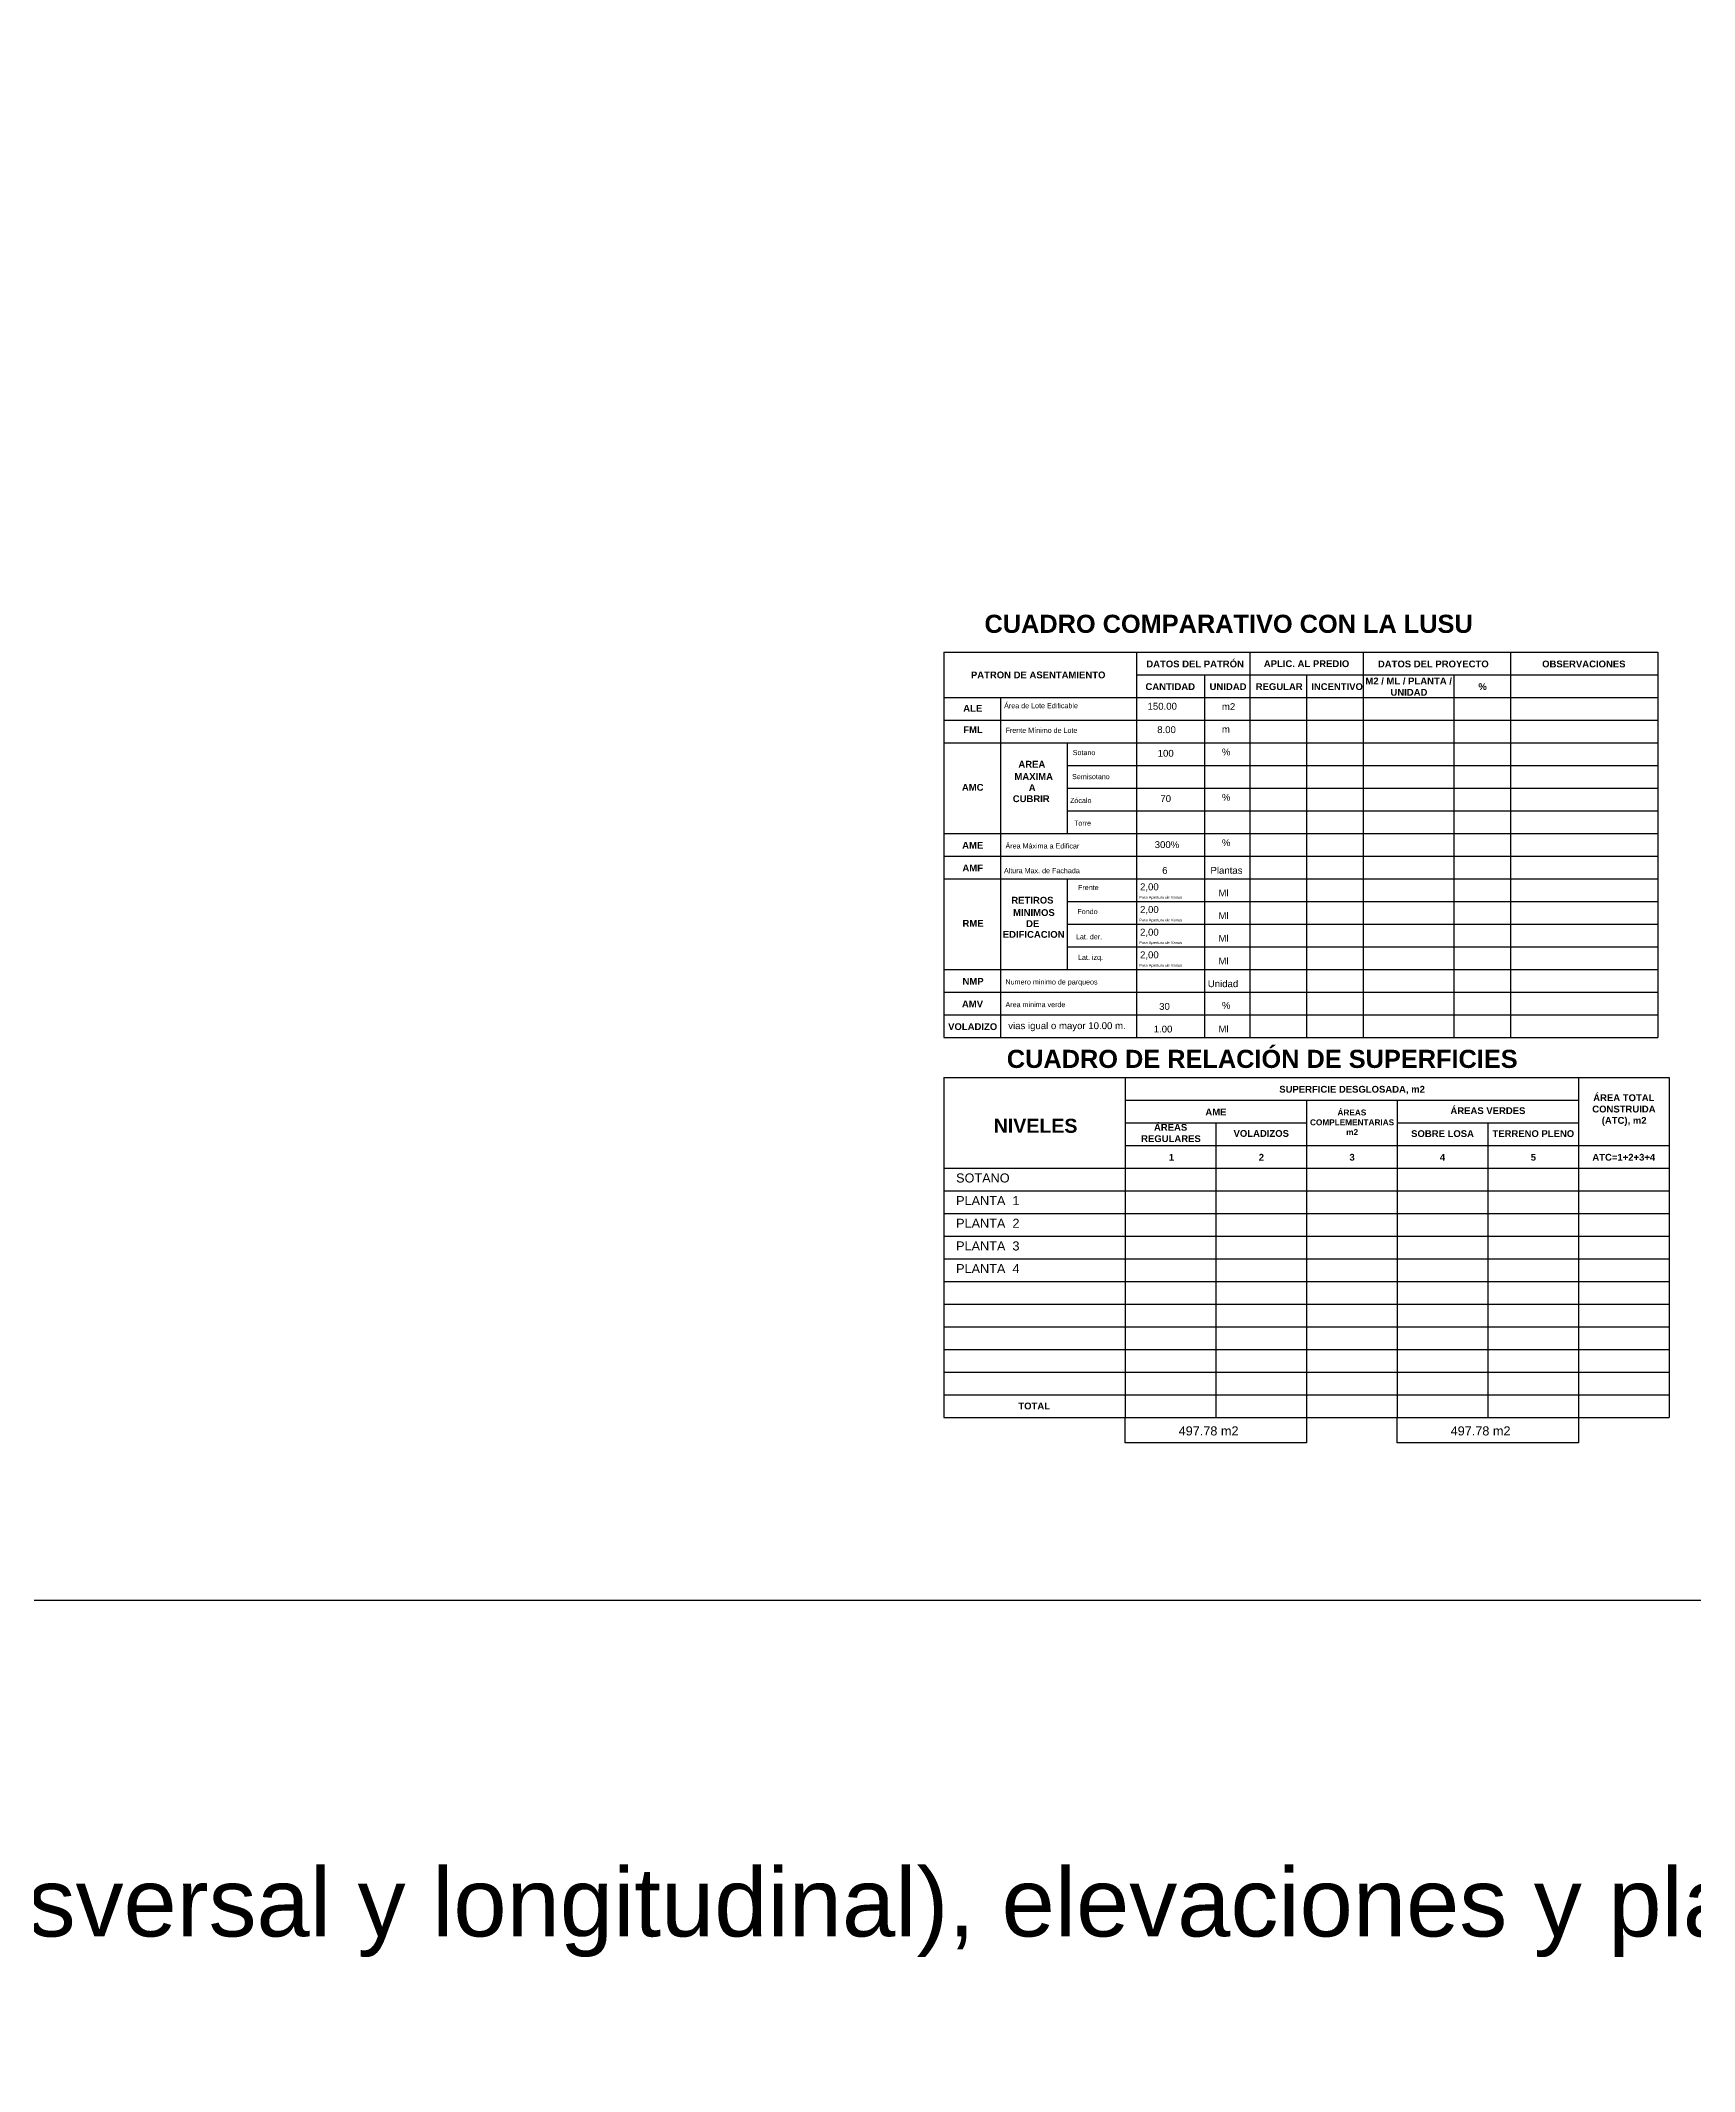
# Model space of a CAD drawing. Header units: millimetres. Extents: x 2128 to 7930, y 1150 to 3326.
# Drawn here: x 4422.5 to 4696.1, y 1188.5 to 1524.5 of the extents above; entities that cross this region are included whole.
import ezdxf

# ---------------------------------------------------------------- set-up
doc = ezdxf.new("R2010")
doc.units = ezdxf.units.MM
doc.header["$LTSCALE"] = 10
doc.layers.add('AMV', color=90, linetype='Continuous', lineweight=0)
doc.layers.add('Carimbo', color=7, linetype='Continuous', lineweight=20)
doc.styles.add('ARIAL', font='arial.ttf', dxfattribs={"height": 0.2})
doc.styles.get("Standard").update_dxf_attribs({"font": 'arial.ttf'})

msp = doc.modelspace()

# ---------------------------------------------------------------- linework, layer by layer
for p, q in [((4571.901, 1423.278), (4690.026, 1423.278)), ((4571.901, 1423.278), (4571.901, 1359.528)), ((4603.776, 1423.278), (4603.776, 1359.528)), ((4603.776, 1423.278), (4603.776, 1359.528)), ((4622.526, 1423.278), (4622.526, 1359.528)), ((4622.526, 1423.278), (4622.526, 1359.528)), ((4641.276, 1423.278), (4641.276, 1359.528)), ((4665.651, 1423.278), (4665.651, 1359.528)), ((4690.026, 1423.278), (4690.026, 1359.528)), ((4603.776, 1419.528), (4690.026, 1419.528)), ((4615.026, 1419.528), (4615.026, 1359.528)), ((4615.026, 1419.528), (4615.026, 1359.528)), ((4631.901, 1419.528), (4631.901, 1359.528)), ((4656.276, 1419.528), (4656.276, 1359.528)), ((4571.901, 1415.778), (4690.026, 1415.778)), ((4581.276, 1415.778), (4581.276, 1359.528)), ((4571.901, 1412.028), (4690.026, 1412.028)), ((4571.901, 1408.278), (4690.026, 1408.278)), ((4592.35, 1404.528), (4690.026, 1404.528)), ((4592.35, 1400.778), (4690.026, 1400.778)), ((4592.35, 1397.028), (4690.026, 1397.028)), ((4571.901, 1393.278), (4690.026, 1393.278)), ((4571.901, 1389.528), (4690.026, 1389.528)), ((4571.901, 1385.778), (4690.026, 1385.778)), ((4592.35, 1382.028), (4690.026, 1382.028)), ((4592.35, 1378.278), (4690.026, 1378.278)), ((4592.35, 1374.528), (4690.026, 1374.528)), ((4571.901, 1370.778), (4690.026, 1370.778)), ((4571.901, 1367.028), (4690.026, 1367.028)), ((4571.901, 1363.278), (4690.026, 1363.278)), ((4571.901, 1359.528), (4690.026, 1359.528)), ((4571.901, 1352.916), (4691.901, 1352.916)), ((4571.901, 1352.916), (4571.901, 1296.666)), ((4601.901, 1352.916), (4601.901, 1296.666)), ((4676.901, 1352.916), (4676.901, 1296.666)), ((4691.901, 1352.916), (4691.901, 1296.666)), ((4601.901, 1349.166), (4676.901, 1349.166)), ((4631.901, 1349.166), (4631.901, 1296.666)), ((4646.901, 1349.166), (4646.901, 1296.666)), ((4601.901, 1345.416), (4631.901, 1345.416)), ((4616.901, 1345.416), (4616.901, 1296.666)), ((4646.901, 1345.416), (4676.901, 1345.416)), ((4661.901, 1345.416), (4661.901, 1296.666)), ((4601.901, 1341.666), (4691.901, 1341.666)), ((4571.901, 1337.916), (4691.901, 1337.916)), ((4571.901, 1334.166), (4691.901, 1334.166)), ((4571.901, 1330.416), (4691.901, 1330.416)), ((4571.901, 1326.666), (4691.901, 1326.666)), ((4571.901, 1322.916), (4691.901, 1322.916)), ((4571.901, 1319.166), (4691.901, 1319.166)), ((4571.901, 1315.416), (4691.901, 1315.416)), ((4571.901, 1311.666), (4691.901, 1311.666)), ((4571.901, 1307.916), (4691.901, 1307.916)), ((4571.901, 1304.166), (4691.901, 1304.166)), ((4571.901, 1300.416), (4691.901, 1300.416)), ((4571.901, 1300.416), (4691.901, 1300.416)), ((4571.901, 1296.666), (4691.901, 1296.666))]:
    msp.add_line(p, q)
at = {"linetype": 'ByBlock', "ltscale": 0.25}
for p, q in [((4592.35, 1408.278), (4592.35, 1393.278)), ((4592.35, 1385.778), (4592.35, 1370.778))]:
    msp.add_line(p, q, dxfattribs=at)
for points in [[(4842.482, 1860.447), (4002.482, 1860.447), (4002.482, 1266.447), (4842.482, 1266.447)], [(4601.901, 1296.666), (4631.901, 1296.666), (4631.901, 1292.471), (4601.901, 1292.471)], [(4646.901, 1296.666), (4676.901, 1296.666), (4676.901, 1292.471), (4646.901, 1292.471)]]:
    msp.add_lwpolyline(points, close=True)

# ---------------------------------------------------------------- texts
at = {"attachment_point": 1}
for s, insert, char_height, width in [('\\pi6.7454;{\\fArial|b1|i0|c0|p34;CUADRO COMPARATIVO CON LA LUSU}', (4571.901, 1429.48), 3, 93.75), ('\\pi6.97071;{\\fArial|b1|i0|c0|p34;DATOS DEL PATRÓN}', (4598.448, 1421.899), 1.125, 29.85488), ('\\pi2.33377;{\\fArial|b1|i0|c0|p34;APLIC. AL PREDIO}', (4622.526, 1421.941), 1.125, 18.75), ('\\pi5.84725;{\\fArial|b1|i0|c0|p34;DATOS DEL PROYECTO}', (4637.889, 1421.899), 1.125, 29.85488), ('\\pi8.10108;{\\fArial|b1|i0|c0|p34;OBSERVACIONES}', (4662.809, 1421.899), 1.125, 29.85488), ('\\pi3.88348;{\\fArial|b1|i0|c0|p34;PATRON DE ASENTAMIENTO}', (4572.513, 1420.086), 1.125, 29.85488), ('\\pi10.90054;{\\fArial|b1|i0|c0|p34;CANTIDAD}', (4594.378, 1418.149), 1.125, 29.85488), ('\\pi11.96722;{\\fArial|b1|i0|c0|p34;UNIDAD}', (4603.919, 1418.149), 1.125, 29.85488), ('\\pi11.1039;{\\fArial|b1|i0|c0|p34;REGULAR}', (4612.418, 1418.149), 1.125, 29.85488), ('\\pi6.79651,l4.5,t14.67151;{\\fArial|b1|i0|c0|p34;INCENTIVO}', (4621.41, 1418.149), 1.125, 29.85488), ('\\pi0.39546;{\\fArial|b1|i0|c0|p34;M2 / ML / PLANTA / \\P\\pi4.53978;UNIDAD}', (4641.276, 1419.085), 1.125, 15), ('\\pi14.29971;{\\fArial|b1|i0|c0|p34;%}', (4646.055, 1418.149), 1.125, 29.85488), ('\\pi13.39495;{\\fArial|b1|i0|c0|p34;ALE}', (4561.734, 1414.571), 1.125, 29.85488), ('\\pi13.39457;{\\fArial|b1|i0|c0|p34;FML}', (4561.734, 1411.014), 1.125, 29.85488), ('\\pi12.70391;{\\fArial|b1|i0|c0|p34;AREA }', (4571.551, 1405.313), 1.125, 29.85488), ('\\pi13.17816;{\\fArial|b1|i0|c0|p34;AMC}', (4561.734, 1401.482), 1.125, 29.85488), ('\\pi11.79954;{\\fArial|b1|i0|c0|p34;MAXIMA }', (4571.806, 1403.27), 1.125, 29.85488), ('\\pi14.36302;{\\fArial|b1|i0|c0|p34;A }', (4571.603, 1401.435), 1.125, 29.85488), ('\\pi11.91311;{\\fArial|b1|i0|c0|p34;CUBRIR }', (4571.41, 1399.601), 1.125, 29.85488), ('\\pi13.22037;{\\fArial|b1|i0|c0|p34;AME}', (4561.734, 1391.899), 1.125, 29.85488), ('\\pi13.26181;{\\fArial|b1|i0|c0|p34;AMF}', (4561.734, 1388.149), 1.125, 29.85488), ('\\pi11.53057;{\\fArial|b1|i0|c0|p34;RETIROS }', (4571.551, 1382.813), 1.125, 29.85488), ('\\pi13.27792;{\\fArial|b1|i0|c0|p34;RME}', (4561.734, 1378.982), 1.125, 29.85488), ('\\pi11.57277;{\\fArial|b1|i0|c0|p34;MINIMOS}', (4571.806, 1380.77), 1.125, 29.85488), ('\\pi13.93174;{\\fArial|b1|i0|c0|p34;DE }', (4571.603, 1378.935), 1.125, 29.85488), ('\\pi9.93976;{\\fArial|b1|i0|c0|p34;EDIFICACION }', (4571.735, 1377.155), 1.125, 29.85488), ('\\pi13.27562;{\\fArial|b1|i0|c0|p34;NMP}', (4561.734, 1369.399), 1.125, 29.85488), ('\\pi13.182;{\\fArial|b1|i0|c0|p34;AMV}', (4561.734, 1365.649), 1.125, 29.85488), ('\\pi10.899;{\\fArial|b1|i0|c0|p34;VOLADIZO}', (4561.734, 1361.899), 1.125, 29.85488), ('\\pi10.43861;{\\fArial|b1|i0|c0|p34;CUADRO DE RELACIÓN DE SUPERFICIES}', (4571.901, 1357.5), 3, 105), ('\\pi25.51675;{\\fArial|b1|i0|c0|p34;SUPERFICIE DESGLOSADA, m2}', (4601.901, 1351.537), 1.125, 75), ('\\pi13.29293;{\\fArial|b1|i0|c0|p34;AME}', (4601.901, 1347.768), 1.125, 30), ('\\pi5.14929;{\\fArial|b1|i0|c0|p34;ÁREAS \\P\\pi0.60384;COMPLEMENTARIAS \\P\\pi6.59184;m2}', (4631.901, 1347.618), 0.975, 15), ('\\pi8.83782;{\\fArial|b1|i0|c0|p34;ÁREAS VERDES }', (4646.901, 1347.99), 1.125, 30), ('\\pi2.46014;{\\fArial|b1|i0|c0|p34;ÁREA TOTAL \\P\\pi2.30167;CONSTRUIDA \\P\\pi3.86984;(ATC), m2}', (4676.901, 1350.132), 1.125, 15), ('\\pi8.27147;{\\fArial|b1|i0|c0|p34;NIVELES}', (4571.901, 1346.09), 2.31795, 30), ('\\pi4.78764;{\\fArial|b1|i0|c0|p34;ÁREAS \\P\\pi2.66235;REGULARES}', (4601.901, 1345.236), 1.125, 15), ('\\pi2.95434;{\\fArial|b1|i0|c0|p34;VOLADIZOS}', (4616.901, 1344.223), 1.125, 15), ('\\pi2.33582;{\\fArial|b1|i0|c0|p34;SOBRE LOSA}', (4646.901, 1344.198), 1.125, 15), ('\\pi0.78108;{\\fArial|b1|i0|c0|p34;TERRENO PLENO}', (4661.901, 1344.198), 1.125, 15), ('\\pi7.2529;{\\fArial|b1|i0|c0|p34;1}', (4601.901, 1340.287), 1.125, 15), ('\\pi7.12206;{\\fArial|b1|i0|c0|p34;2}', (4616.901, 1340.287), 1.125, 15), ('\\pi7.12628;{\\fArial|b1|i0|c0|p34;3}', (4631.901, 1340.287), 1.125, 15), ('\\pi7.09558;{\\fArial|b1|i0|c0|p34;4}', (4646.901, 1340.287), 1.125, 15), ('\\pi7.12167;{\\fArial|b1|i0|c0|p34;5}', (4661.901, 1340.287), 1.125, 15), ('\\pi2.31932;{\\fArial|b1|i0|c0|p34;ATC=1+2+3+4}', (4676.901, 1340.287), 1.125, 15), ('\\pi12.34938;{\\fArial|b1|i0|c0|p34;TOTAL}', (4571.901, 1299.139), 1.125, 29.85488)]:
    msp.add_mtext(s, dxfattribs=dict(at, insert=insert, char_height=char_height, width=width))
at = {"layer": 'AMV', "insert": (4040.873, 1222.15), "char_height": 11.340524, "width": 703.81917, "attachment_point": 1, "style": 'ARIAL'}
msp.add_mtext('la lamina deberá incluir dos cortes esquemáticos (transversal y longitudinal), elevaciones y plano de sitio y techos identificando las cotas en retiros.', dxfattribs=at)
at = {"layer": 'Carimbo'}
for s, height, p in [('Área de Lote Edificable', 0.84553, (4581.896, 1414.008)), ('150.00', 1.1378, (4605.625, 1413.771)), ('      m2', 1.1378, (4615.283, 1413.706)), ('Frente Mínimo de Lote', 0.84553, (4582.142, 1409.928)), ('8.00', 1.1378, (4607.22, 1409.897)), ('      m', 1.1378, (4615.283, 1409.956)), ('  Sotano', 0.8455, (4592.591, 1406.253)), ('100 ', 1.1378, (4607.304, 1405.987)), ('      %%%', 1.1378, (4615.283, 1406.206)), (' Semisotano', 0.84553, (4592.81, 1402.276)), ('Zócalo', 0.8455, (4592.804, 1398.327)), (' 70', 1.1378, (4607.304, 1398.487)), ('      %%%', 1.1378, (4615.283, 1398.706)), ('  Torre', 0.8455, (4592.804, 1394.577)), ('Área Máxima a Edificar', 0.84553, (4582.124, 1390.807)), ('300%%% ', 1.1378, (4606.81, 1390.873)), ('      %%%', 1.1378, (4615.283, 1391.206)), ('Altura Max. de Fachada', 0.84553, (4581.872, 1386.714)), ('          6', 1.1378, (4603.631, 1386.614)), (' Plantas', 1.1378, (4615.592, 1386.618)), ('Frente', 0.8455, (4594.119, 1383.927)), ('2,00', 1.1378, (4604.383, 1383.894)), ('Para Apertura de Vanos', 0.47349, (4604.252, 1382.49)), ('2,00', 1.1378, (4604.383, 1380.144)), ('    Ml', 1.1378, (4615.592, 1382.868)), ('Fondo', 0.8455, (4594.015, 1379.951)), ('Para Apertura de Vanos', 0.47349, (4604.252, 1378.74)), ('2,00', 1.1378, (4604.383, 1376.394)), ('    Ml', 1.1378, (4615.592, 1379.118)), ('Lat. der.', 0.8455, (4593.783, 1375.783)), ('Para Apertura de Vanos', 0.47349, (4604.252, 1374.99)), ('    Ml', 1.1378, (4615.592, 1375.368)), ('Lat. izq.', 0.8455, (4594.115, 1372.374)), ('Para Apertura de Vanos', 0.47349, (4604.252, 1371.24)), ('2,00', 1.1378, (4604.383, 1372.644)), ('    Ml', 1.1378, (4615.592, 1371.618)), ('Numero minimo de parqueos', 0.84553, (4582.124, 1368.307)), ('Unidad', 1.1378, (4615.592, 1367.868)), ('Area minima verde ', 0.84553, (4582.124, 1364.557)), ('      30 ', 1.1378, (4604.899, 1364.114)), ('      %%%', 1.1378, (4615.283, 1364.278)), ('vias igual o mayor 10.00 m.', 1.1378, (4582.577, 1360.92)), ('1.00', 1.1378, (4606.641, 1360.364)), ('    Ml', 1.1378, (4615.592, 1360.368)), ('497.78 m2', 1.5005, (4610.774, 1293.701)), ('497.78 m2', 1.5005, (4655.774, 1293.701))]:
    msp.add_text(s, height=height, dxfattribs=at).set_placement(p)
at = {"layer": 'Carimbo', "char_height": 1.50051, "attachment_point": 1}
for s, insert in [('{\\f@Arial Unicode MS|b0|i0|c0|p34;SOTANO}', (4573.954, 1337.047)), ('{\\f@Arial Unicode MS|b0|i0|c0|p34;PLANTA  1}', (4573.954, 1333.297)), ('{\\f@Arial Unicode MS|b0|i0|c0|p34;PLANTA  2}', (4573.954, 1329.547)), ('{\\f@Arial Unicode MS|b0|i0|c0|p34;PLANTA  3}', (4573.954, 1325.797)), ('{\\f@Arial Unicode MS|b0|i0|c0|p34;PLANTA  4}', (4573.954, 1322.047))]:
    msp.add_mtext_dynamic_manual_height_columns(s, width=335.00324, gutter_width=187.5, heights=[0], dxfattribs=dict(at, insert=insert))

doc.saveas('drawing.dxf')
